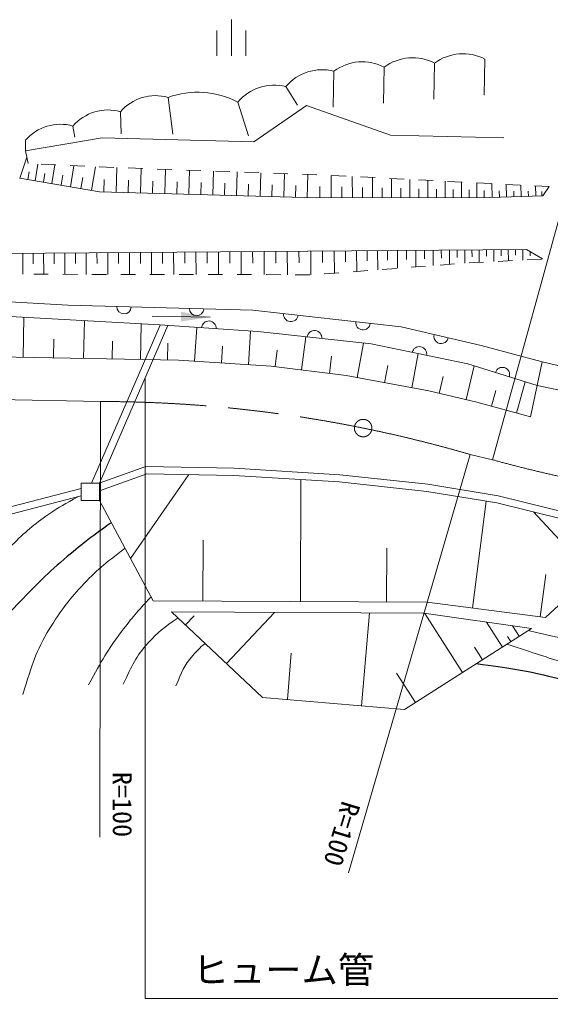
# Model space of a CAD drawing. Units: millimetres, scale not verified. Extents: x 40000 to 680000, y 20000 to 380000.
# Drawn here: x 343810 to 380358, y 246477 to 313868 of the extents above; entities that cross this region are included whole.
import ezdxf
from ezdxf.enums import TextEntityAlignment as Align

# ---------------------------------------------------------------- set-up
doc = ezdxf.new("R2010")
doc.units = ezdxf.units.MM
doc.header["$LTSCALE"] = 1000
doc.linetypes.add('CHAIN', pattern=[18.5, 12, -1.5, 3.5, -1.5])
for name, color, linetype, lineweight in [('M-BGD', 7, 'Continuous', 13), ('M-BMK', 2, 'CHAIN', 13), ('M-STR-HTXT', 7, 'Continuous', 13)]:
    doc.layers.add(name, color=color, linetype=linetype, lineweight=lineweight)
doc.styles.add('ＭＳ ゴシック', font='')
doc.styles.get('ＭＳ ゴシック').set_extended_font_data('MS Gothic')

# ---------------------------------------------------------------- blocks, each defined once
blk = doc.blocks.new('filled_arrow')
at = {"color": 0, "linetype": 'Continuous', "lineweight": -2}
blk.add_solid([(7.5, 1.25), (0, 0), (7.5, -1.25)], dxfattribs=at)

msp = doc.modelspace()

# ---------------------------------------------------------------- linework, layer by layer
at = {"layer": 'M-BGD'}
for p, q in [((358394, 311368), (358394, 313868)), ((357394, 311368), (357394, 313118)), ((359394, 311368), (359394, 313118)), ((372385, 310870), (372336, 308388)), ((375849, 311147), (375800, 308664)), ((365456, 310317), (365407, 307834)), ((368920, 310594), (368871, 308111)), ((362147, 309255), (362941, 307970)), ((354037, 308511), (354362, 305977)), ((358838, 308192), (359564, 305875)), ((350763, 307526), (350815, 306010)), ((359946, 305452), (363574, 307942)), ((363574, 307942), (369344, 305918)), ((347487, 306540), (347606, 305774)), ((344222, 304827), (344212, 305554)), ((349486, 305731), (344222, 304827)), ((349486, 305731), (359946, 305452)), ((369344, 305918), (377155, 305721)), ((344411, 303948), (344222, 304827)), ((343832, 302946), (344316, 304387)), ((344379, 302853), (344471, 303397)), ((344872, 302769), (345066, 303917)), ((346299, 303860), (345300, 303906)), ((345446, 302672), (345549, 303281)), ((346020, 302575), (346238, 303863)), ((348297, 303768), (347298, 303814)), ((347308, 302357), (347552, 303802)), ((348753, 302113), (349027, 303734)), ((350295, 303687), (349296, 303722)), ((350455, 301986), (350503, 303679)), ((352294, 303615), (351295, 303651)), ((352136, 301938), (352184, 303619)), ((354293, 303544), (353293, 303580)), ((353805, 301891), (353852, 303560)), ((356292, 303473), (355292, 303509)), ((355462, 301844), (355509, 303501)), ((357107, 301797), (357154, 303442)), ((358290, 303402), (357291, 303437)), ((358740, 301751), (358786, 303384)), ((360289, 303331), (359290, 303366)), ((360373, 301705), (360419, 303326)), ((362288, 303259), (361288, 303295)), ((361995, 301659), (362040, 303268)), ((343832, 302946), (349309, 302019)), ((346664, 302466), (346779, 303149)), ((348030, 302235), (348160, 303002)), ((349608, 302010), (349632, 302860)), ((351295, 301962), (351319, 302806)), ((352971, 301915), (352994, 302752)), ((354633, 301868), (354657, 302699)), ((356284, 301821), (356308, 302646)), ((357924, 301774), (357947, 302594)), ((364286, 303188), (363287, 303224)), ((363604, 301613), (363649, 303211)), ((365260, 301598), (365256, 303138)), ((366284, 303089), (365285, 303141)), ((366722, 301601), (366718, 303063)), ((368281, 302986), (367283, 303038)), ((368110, 301605), (368106, 302992)), ((370279, 302883), (369280, 302935)), ((369426, 301608), (369423, 302925)), ((370676, 301611), (370673, 302861)), ((372276, 302780), (371277, 302832)), ((371926, 301614), (371923, 302797)), ((373108, 301617), (373105, 302736)), ((374273, 302677), (373275, 302729)), ((374227, 301620), (374225, 302679)), ((376271, 302574), (375272, 302626)), ((375286, 301622), (375284, 302624)), ((349309, 302019), (364238, 301595)), ((359557, 301728), (359580, 302541)), ((361184, 301682), (361207, 302489)), ((362799, 301636), (362822, 302438)), ((364489, 301596), (364487, 302387)), ((365991, 301599), (365989, 302350)), ((367416, 301603), (367414, 302315)), ((368768, 301606), (368766, 302282)), ((370051, 301609), (370050, 302251)), ((371301, 301613), (371299, 302221)), ((372517, 301616), (372516, 302191)), ((373668, 301618), (373666, 302163)), ((374757, 301621), (374755, 302136)), ((375787, 301624), (375786, 302111)), ((376343, 301629), (376317, 302572)), ((376842, 301642), (376831, 302074)), ((378268, 302471), (377269, 302523)), ((377342, 301656), (377319, 302520)), ((377842, 301669), (377832, 302062)), ((378342, 301683), (378321, 302469)), ((378842, 301697), (378832, 302050)), ((380265, 302369), (379267, 302420)), ((379342, 301710), (379323, 302417)), ((379764, 301722), (379756, 302030)), ((379841, 301724), (380265, 302369)), ((364238, 301595), (376176, 301625)), ((376176, 301625), (379841, 301724)), ((342595, 297767), (378715, 298036)), ((356722, 297872), (356728, 297093)), ((357498, 297878), (357510, 296312)), ((358282, 297884), (358288, 297097)), ((359065, 297890), (359077, 296309)), ((359855, 297896), (359861, 297102)), ((360646, 297902), (360658, 296306)), ((361443, 297908), (361449, 297106)), ((362241, 297914), (362253, 296304)), ((363046, 297920), (363052, 297111)), ((363851, 297926), (363863, 296301)), ((364663, 297932), (364669, 297136)), ((365475, 297938), (365487, 296397)), ((366246, 297943), (366251, 297197)), ((367016, 297949), (367027, 296527)), ((367739, 297954), (367744, 297254)), ((368462, 297960), (368472, 296638)), ((369140, 297965), (369145, 297308)), ((369818, 297970), (369827, 296742)), ((370454, 297975), (370459, 297358)), ((371091, 297979), (371099, 296840)), ((371688, 297984), (371692, 297405)), ((372285, 297988), (372293, 296932)), ((372845, 297993), (372849, 297450)), ((373405, 297997), (373412, 297018)), ((373931, 298001), (373935, 297491)), ((374456, 298005), (374463, 297094)), ((374956, 298008), (374960, 297531)), ((375456, 298012), (375463, 297149)), ((375956, 298016), (375960, 297569)), ((376456, 298019), (376462, 297204)), ((376956, 298023), (376959, 297607)), ((377456, 298027), (377462, 297259)), ((377956, 298031), (377959, 297646)), ((378456, 298034), (378462, 297314)), ((378715, 298036), (379811, 297388)), ((378957, 297883), (378959, 297606)), ((344025, 297778), (344036, 296335)), ((344746, 297783), (344752, 297058)), ((345468, 297789), (345479, 296332)), ((346196, 297794), (346202, 297062)), ((346924, 297799), (346935, 296330)), ((347659, 297805), (347665, 297067)), ((348394, 297810), (348405, 296327)), ((349135, 297816), (349141, 297071)), ((349877, 297821), (349888, 296325)), ((350625, 297827), (350631, 297075)), ((351374, 297833), (351385, 296322)), ((352129, 297838), (352134, 297080)), ((352884, 297844), (352895, 296320)), ((353646, 297849), (353652, 297084)), ((354408, 297855), (354420, 296317)), ((355177, 297861), (355183, 297088)), ((355946, 297867), (355958, 296314)), ((376753, 297220), (377751, 297275)), ((378750, 297329), (379748, 297384)), ((379748, 297384), (379811, 297388)), ((347128, 294203), (302203, 296783)), ((366779, 296508), (367776, 296584)), ((368773, 296661), (369770, 296738)), ((370767, 296815), (371764, 296891)), ((372761, 296968), (373758, 297045)), ((374756, 297111), (375754, 297165)), ((344787, 296334), (345787, 296332)), ((346787, 296330), (347787, 296328)), ((348787, 296327), (349787, 296325)), ((350787, 296323), (351787, 296322)), ((352787, 296320), (353787, 296318)), ((354787, 296317), (355787, 296315)), ((356787, 296313), (357787, 296312)), ((358787, 296310), (359787, 296308)), ((360787, 296307), (361787, 296305)), ((362787, 296303), (363787, 296302)), ((364785, 296354), (365782, 296431)), ((353462, 292841), (302613, 295758)), ((344062, 290611), (344110, 293377)), ((356929, 293375), (352930, 293458)), ((348222, 290538), (348268, 293139)), ((353485, 292840), (348760, 281950)), ((349305, 281950), (354015, 292804)), ((352134, 290470), (352176, 292915)), ((355852, 290352), (356004, 292673)), ((346142, 290575), (346165, 291875)), ((359560, 290109), (359711, 292427)), ((363227, 289744), (363513, 292031)), ((350178, 290504), (350199, 291727)), ((353994, 290438), (354014, 291600)), ((357706, 290231), (357781, 291390)), ((367053, 289219), (367496, 291593)), ((340901, 290666), (354747, 290424)), ((361398, 289973), (361541, 291116)), ((365144, 289505), (365293, 290703)), ((370821, 288516), (371261, 290871)), ((354747, 290424), (361129, 290007)), ((361129, 290007), (366295, 289361)), ((368937, 288868), (369157, 290045)), ((374562, 287707), (375098, 290038)), ((378983, 286512), (379781, 290311)), ((383254, 289486), (379781, 290311)), ((366295, 289361), (371993, 288297)), ((372697, 288135), (372965, 289301)), ((378020, 286780), (378620, 288935)), ((382911, 287960), (379438, 288679)), ((371993, 288297), (375298, 287537)), ((376295, 287260), (376595, 288338)), ((375298, 287537), (378983, 286512)), ((351448, 276766), (355459, 282542)), ((363140, 273800), (363182, 282196)), ((353017, 273851), (349305, 280748)), ((374989, 273351), (375942, 280712)), ((383199, 275660), (379191, 279968)), ((356423, 273833), (356444, 278032)), ((369078, 273770), (369096, 277481)), ((379658, 272747), (380036, 275665)), ((383830, 276247), (380018, 272700)), ((371869, 273756), (353017, 273851)), ((380018, 272700), (371869, 273756)), ((354276, 273096), (360531, 267199)), ((358050, 269538), (361363, 273053)), ((367362, 266622), (367902, 273014)), ((374309, 268923), (371720, 272981)), ((355238, 272189), (355837, 272824)), ((377048, 270670), (375956, 272382)), ((370310, 266372), (379047, 271945)), ((378204, 271407), (377743, 272130)), ((377626, 271039), (377396, 271400)), ((362248, 267054), (362518, 270250)), ((375679, 269797), (375133, 270653)), ((371062, 266852), (369768, 268881)), ((360531, 267199), (370310, 266372))]:
    msp.add_line(p, q, dxfattribs=at)
for points in [[(347128, 294203), (359871, 293873), (370072, 292705), (375601, 291420), (379781, 290311)], [(379438, 288679), (374666, 290174), (368009, 291536), (360222, 292393), (353462, 292841)], [(348057, 281592), (342096, 280052), (336667, 280651), (326717, 283008), (317639, 284586), (312020, 285201), (304872, 285727), (297455, 285815), (288743, 285421), (282053, 285108)], [(282048, 284607), (288766, 284921), (297464, 285315), (304850, 285227), (311975, 284703), (317569, 284091), (326617, 282517), (332692, 281031), (336582, 280157), (342133, 279545), (348057, 281075)], [(389122, 278059), (385958, 278808), (376762, 281085), (371921, 281877), (365864, 282535), (358587, 282973), (352497, 283107), (349288, 281950)], [(349305, 281425), (352579, 282605), (358567, 282474), (365822, 282037), (371854, 281381), (376662, 280594), (385840, 278322), (389139, 277541)], [(379047, 271945), (371646, 272992), (354276, 273096)]]:
    msp.add_lwpolyline(points, dxfattribs=at)
msp.add_lwpolyline([(348057, 281950), (349305, 281950), (349305, 280748), (348057, 280748)], close=True, dxfattribs=at)
for centre, radius, start, end in [((374337, 308248), 3269, 62.45928, 126.67173), ((367409, 307695), 3269, 62.45928, 126.67173), ((370873, 307972), 3269, 62.45928, 126.67173), ((364648, 307150), 3269, 75.70295, 139.91541), ((361339, 306087), 3269, 75.70295, 139.91541), ((356070, 302828), 6036, 62.70834, 109.67836), ((353171, 305457), 3175, 74.15419, 139.34084), ((349896, 304471), 3175, 74.15419, 139.34084), ((346620, 303486), 3175, 74.15419, 139.34084), ((351001, 294102), 500, 178.5164, 358.5164), ((355999, 293973), 500, 178.5164, 358.5164), ((362488, 293573), 500, 173.46786, 353.46786), ((356842, 292617), 500, 356.20888, 176.20888), ((367455, 293004), 500, 173.46786, 353.46786), ((364115, 291965), 500, 353.7227, 173.7227), ((372837, 292062), 500, 166.91701, 346.91701), ((371338, 290855), 500, 348.43256, 168.43256), ((377052, 289426), 500, 342.60757, 162.60757)]:
    msp.add_arc(centre, radius, start, end, dxfattribs=at)
for points, knots in [([(308449, 282405), (309724, 282700), (310201, 282791), (311342, 282806), (312656, 282824), (313370, 282508), (314670, 282320), (315897, 282143), (316575, 281958), (317812, 281871), (319415, 281759), (320322, 282054), (321926, 281946), (324372, 281782), (325771, 281668), (328134, 281011), (330061, 280475), (331052, 279874), (332809, 278917), (334478, 278007), (335322, 277339), (336960, 276374), (337912, 275813), (338335, 275152), (339428, 274990), (340203, 274875), (340714, 275054), (341373, 275476), (342332, 276091), (342468, 276884), (343280, 277683), (344204, 278592), (344751, 279087), (345823, 279815), (346589, 280334), (346887, 280512), (347859, 281024)], [0, 0, 0, 0, 1, 1, 1, 2, 2, 2, 3, 3, 3, 4, 4, 4, 5, 5, 5, 6, 6, 6, 7, 7, 7, 8, 8, 8, 9, 9, 9, 10, 10, 10, 11, 11, 11, 12, 12, 12, 12]), ([(344028, 267398), (344702, 269520), (344894, 270317), (345898, 271961), (346632, 273163), (347118, 273800), (348067, 274840), (349118, 275992), (349618, 276358), (351069, 277470)], [0, 0, 0, 0, 1, 1, 1, 2, 2, 2, 3, 3, 3, 3]), ([(348554, 268071), (349534, 269827), (349815, 270393), (350835, 271736), (351576, 272713), (351870, 273059), (352869, 274126)], [0, 0, 0, 0, 1, 1, 1, 2, 2, 2, 2]), ([(350947, 268109), (351575, 269439), (351796, 269989), (352667, 270951), (353371, 271727), (353737, 272010), (354719, 272677)], [0, 0, 0, 0, 1, 1, 1, 2, 2, 2, 2]), ([(378831, 271808), (381932, 271087), (382935, 270892), (385429, 269904), (387445, 269104), (388621, 268693), (390440, 267510), (392222, 266352), (392853, 265729), (394591, 263995)], [0, 0, 0, 0, 1, 1, 1, 2, 2, 2, 3, 3, 3, 3]), ([(354575, 267997), (355003, 268976), (355117, 269388), (355734, 270091), (356040, 270439), (356173, 270585), (356587, 270917)], [0, 0, 0, 0, 1, 1, 1, 2, 2, 2, 2]), ([(377354, 270865), (379409, 270194), (379926, 270026), (381577, 269492), (383941, 268727), (385297, 268392), (387635, 267548), (388584, 267205), (389204, 267157), (390029, 266575), (390721, 266087), (390984, 265786), (391562, 265042)], [0, 0, 0, 0, 1, 1, 1, 2, 2, 2, 3, 3, 3, 4, 4, 4, 4])]:
    msp.add_open_spline(points, degree=3, knots=knots, dxfattribs=at)
at = {"layer": 'M-BGD', "lineweight": 25}
for points, knots in [([(350122, 279229), (348549, 278096), (348090, 277757), (346871, 276710), (345530, 275560), (344850, 274834), (343617, 273569), (342570, 272495), (342063, 271820), (341036, 270727), (340357, 270004), (340214, 269225), (339279, 268894), (338787, 268720), (338441, 268933), (337970, 269156), (336941, 269641), (336515, 270215), (335801, 271101), (334879, 272243), (334709, 273122), (333856, 274317), (333251, 275163), (332978, 275709), (332210, 276411), (330683, 277809), (329647, 278439), (327760, 279291), (326114, 280034), (324808, 280351), (323384, 280568)], [0, 0, 0, 0, 1, 1, 1, 2, 2, 2, 3, 3, 3, 4, 4, 4, 5, 5, 5, 6, 6, 6, 7, 7, 7, 8, 8, 8, 9, 9, 9, 10, 10, 10, 10]), ([(375260, 269529), (377601, 269225), (378312, 269119), (380230, 268670), (382421, 268157), (383633, 267771), (385728, 266949), (386793, 266532), (387457, 266387), (388383, 265715), (389003, 265266), (389248, 265049), (389842, 264406)], [0, 0, 0, 0, 1, 1, 1, 2, 2, 2, 3, 3, 3, 4, 4, 4, 4])]:
    msp.add_open_spline(points, degree=3, knots=knots, dxfattribs=at)
at = {"layer": 'M-BMK'}
for p, q in [((349385, 287574), (315595, 288222)), ((376368, 283563), (374829, 283927))]:
    msp.add_line(p, q, dxfattribs=at)
msp.add_circle((367464, 285743), 600, dxfattribs=at)
for centre, radius, start, end in [((349249, 196031), 91543, 73.77373, 89.91498), ((400971, 372835), 92601, 254.59223, 276.14768)]:
    msp.add_arc(centre, radius, start, end, dxfattribs=at)
at = {"layer": 'M-STR-HTXT'}
for p, q in [((376368, 283563), (384339, 312484)), ((352451, 289201), (352451, 246477)), ((349385, 287574), (349340, 257574)), ((374829, 283927), (366446, 255122)), ((352451, 246477), (383331, 246477))]:
    msp.add_line(p, q, dxfattribs=at)

# ---------------------------------------------------------------- block references
at = {"layer": 'M-BGD', "xscale": 267, "yscale": 267, "rotation": 178.8}
msp.add_blockref('filled_arrow', (356929, 293375), dxfattribs=at)

# ---------------------------------------------------------------- texts
at = {"layer": 'M-STR-HTXT', "style": 'ＭＳ ゴシック'}
for rotation, p in [(270.304, (349840, 257576)), (253.227, (364347, 255958))]:
    msp.add_text('R=100', height=1320, rotation=rotation, dxfattribs=at).set_placement(p, align=Align.BOTTOM_RIGHT)
msp.add_text('ヒューム管', height=1833, dxfattribs=at).set_placement((361970, 246977), align=Align.BOTTOM_CENTER)

doc.saveas('drawing.dxf')
